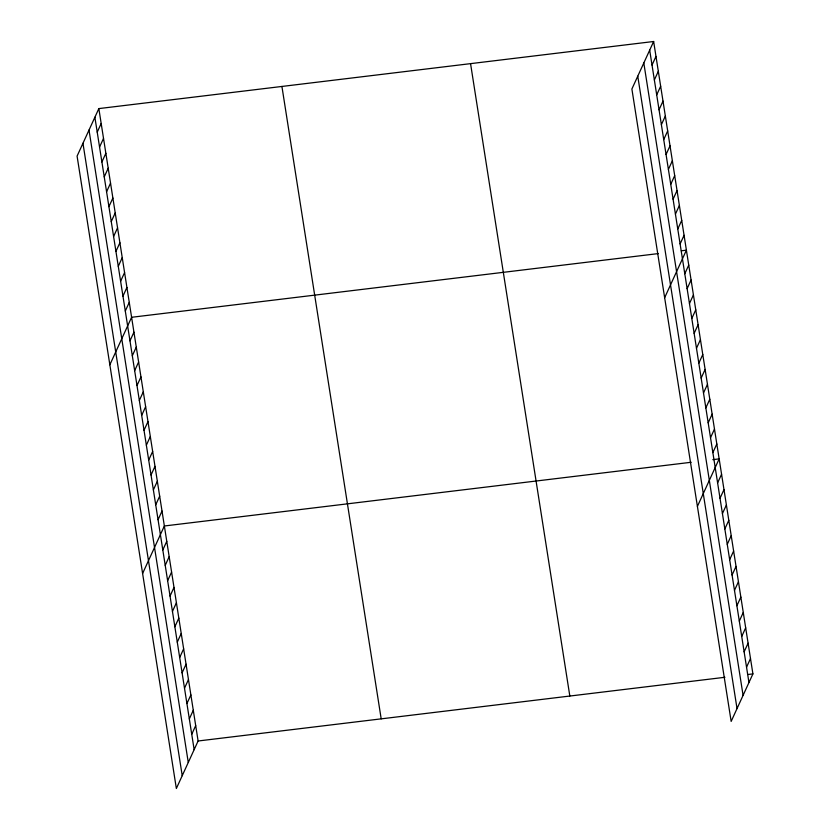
<?xml version="1.0" encoding="UTF-8"?>
<svg xmlns="http://www.w3.org/2000/svg" width="830" height="830" viewBox="0 0 830 830"><rect width="100%" height="100%" fill="white"/><g stroke="black" fill="none" stroke-linecap="round" stroke-linejoin="round"><path stroke-width="1.25" d="M98.843 108.595L77.086 156.102L176.354 788.5L198.111 740.993L98.843 108.595L653.646 41.5L752.914 673.898L731.157 721.405L631.889 89.007L653.646 41.5M97.224 132.146L101.177 123.504M99.558 147.055L103.522 138.413M101.903 161.964L105.856 153.311M104.238 176.873L108.201 168.22M106.582 191.772L110.535 183.129M108.917 206.68L112.88 198.038M111.261 221.589L115.214 212.937M113.596 236.498L117.559 227.845M115.941 251.397L119.904 242.754M118.275 266.306L122.238 257.663M120.62 281.214L124.583 272.572M122.965 296.123L126.917 287.471M125.299 311.032L129.262 302.379M109.851 364.795L131.597 317.288L658.429 253.575M129.978 340.839L133.941 332.197M132.323 355.748L136.276 347.096M134.657 370.657L138.62 362.005M137.002 385.556L140.955 376.913M139.336 400.465L143.3 391.822M141.681 415.374L145.634 406.721M144.015 430.282L147.979 421.63M146.36 445.181L150.313 436.539M148.695 460.09L152.658 451.447M151.039 474.999L154.992 466.356M153.374 489.908L157.337 481.255M155.718 504.816L159.682 496.164M158.063 519.715L162.016 511.073M142.604 573.489L164.361 525.981L691.193 462.269M162.804 549.979L166.768 541.336M165.222 565.344L169.175 556.691M167.629 580.699L171.592 572.057M170.046 596.054L173.999 587.412M172.453 611.42L176.406 602.767M174.86 626.775L178.824 618.132M177.278 642.13L181.231 633.487M179.685 657.495L183.648 648.842M182.092 672.85L186.055 664.197M184.509 688.205L188.462 679.563M186.916 703.56L190.879 694.918M189.323 718.925L193.286 710.273M191.74 734.28L195.693 725.638M652.027 65.051L655.98 56.409M654.362 79.96L658.325 71.318M656.706 94.869L660.659 86.216M659.041 109.778L663.004 101.125M661.386 124.676L665.338 116.034M663.72 139.585L667.683 130.943M666.065 154.494L670.018 145.841M668.399 169.403L672.362 160.75M670.744 184.302L674.697 175.659M673.078 199.21L677.041 190.568M675.423 214.119L679.386 205.466M677.768 229.028L681.721 220.375M680.102 243.927L684.065 235.284M664.654 297.7L686.4 250.193L681.316 250.805M684.781 273.744L688.744 265.102M687.126 288.653L691.079 280.001M689.46 303.562L693.424 294.909M691.805 318.461L695.758 309.818M694.139 333.37L698.103 324.727M696.484 348.278L700.437 339.626M698.818 363.187L702.782 354.535M701.163 378.086L705.116 369.443M703.498 392.995L707.461 384.352M705.842 407.904L709.795 399.251M708.177 422.812L712.14 414.16M710.522 437.711L714.485 429.069M712.856 452.62L716.819 443.977M697.408 506.393L719.164 458.886L712.804 459.654M717.608 482.884L721.571 474.241M720.025 498.249L723.978 489.596M722.432 513.604L726.395 504.951M724.839 528.959L728.802 520.317M727.256 544.324L731.209 535.672M729.663 559.679L733.627 551.027M732.081 575.034L736.034 566.392M734.488 590.389L738.451 581.747M736.895 605.755L740.858 597.102M739.312 621.11L743.265 612.467M741.719 636.465L745.682 627.822M744.126 651.83L748.089 643.177M746.543 667.185L750.496 658.543M198.111 740.993L724.943 677.28M747.83 674.51L752.914 673.898M649.683 50.142L748.951 682.54M643.81 62.966L743.078 695.364M637.762 76.184L737.03 708.581M470.558 63.64L569.826 696.038M281.92 86.455L381.188 718.853M94.879 117.248L194.147 749.635M89.007 130.071L188.275 762.459M82.959 143.279L182.226 775.677"/></g></svg>
